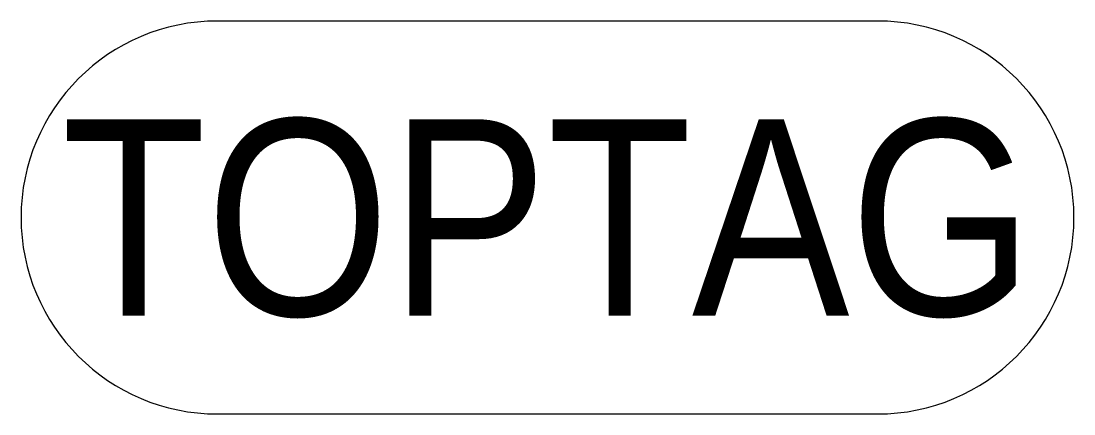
# Model space of a CAD drawing. Extents: x -2.68 to 2.68, y -2 to 0.
import ezdxf
from ezdxf.enums import TextEntityAlignment as Align

# ---------------------------------------------------------------- set-up
doc = ezdxf.new("R2010")
doc.units = 0
doc.header["$LTSCALE"] = 0.375
doc.layers.add('~-L18', color=7, linetype='Continuous')

msp = doc.modelspace()

# ---------------------------------------------------------------- linework, layer by layer
at = {"layer": '~-L18'}
msp.add_lwpolyline([(-1.6801, -2), (1.6801, -2, 1), (1.6801, 0), (-1.6801, 0, 1)], format="xyb", close=True, dxfattribs=at)

# ---------------------------------------------------------------- texts
at = {"width": 0.9}
msp.add_attdef('TOPTAG', text='Value', height=1, dxfattribs=at).set_placement((0, -1), align=Align.MIDDLE_CENTER)

doc.saveas('drawing.dxf')
